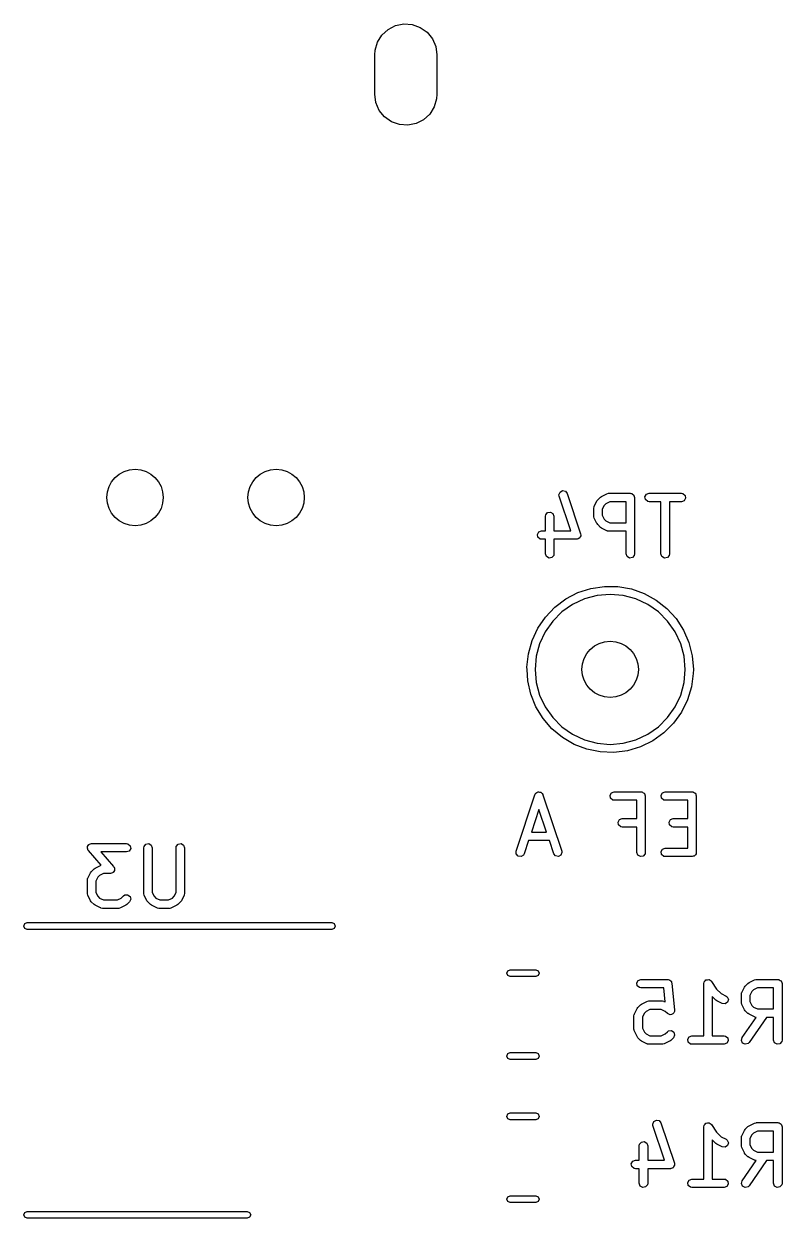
# Model space of a CAD drawing. Extents: x 88 to 116, y -225 to -45.
# Drawn here: x 99.59 to 113.03, y -180.42 to -159.24 of the extents above; entities that cross this region are included whole.
import ezdxf

# ---------------------------------------------------------------- set-up
doc = ezdxf.new("R2010")
doc.units = 0
doc.layers.add('BLACK', color=7, linetype='CONTINUOUS')

msp = doc.modelspace()

# ---------------------------------------------------------------- linework, layer by layer
at = {"layer": 'BLACK', "linetype": 'CONTINUOUS'}
for p, q in [((106.179, -159.271), (106.325, -159.241)), ((106.325, -159.241), (106.474, -159.252)), ((106.474, -159.252), (106.615, -159.303)), ((105.858, -159.566), (105.936, -159.439)), ((105.936, -159.439), (106.046, -159.338)), ((106.046, -159.338), (106.179, -159.271)), ((106.615, -159.303), (106.737, -159.389)), ((106.737, -159.389), (106.83, -159.505)), ((105.816, -159.71), (105.858, -159.566)), ((106.83, -159.505), (106.89, -159.642)), ((106.89, -159.642), (106.91, -159.79)), ((105.81, -159.79), (105.816, -159.71)), ((105.81, -160.49), (105.81, -159.79)), ((106.91, -159.79), (106.91, -160.49)), ((105.83, -160.638), (105.81, -160.49)), ((106.91, -160.49), (106.904, -160.57)), ((105.89, -160.775), (105.83, -160.638)), ((106.862, -160.714), (106.784, -160.841)), ((106.904, -160.57), (106.862, -160.714)), ((105.983, -160.891), (105.89, -160.775)), ((106.105, -160.977), (105.983, -160.891)), ((106.674, -160.942), (106.541, -161.009)), ((106.784, -160.841), (106.674, -160.942)), ((106.246, -161.028), (106.105, -160.977)), ((106.395, -161.039), (106.246, -161.028)), ((106.541, -161.009), (106.395, -161.039)), ((109.093, -167.543), (109.138, -167.519)), ((109.138, -167.519), (109.188, -167.529)), ((109.074, -167.591), (109.093, -167.543)), ((109.078, -167.616), (109.074, -167.591)), ((109.283, -168.232), (109.078, -167.616)), ((109.188, -167.529), (109.22, -167.569)), ((109.22, -167.569), (109.458, -168.283)), ((109.701, -167.797), (109.748, -167.702)), ((109.748, -167.702), (109.762, -167.684)), ((109.762, -167.683), (109.81, -167.635)), ((109.762, -167.684), (109.762, -167.683)), ((109.81, -167.635), (109.828, -167.622)), ((109.828, -167.622), (109.829, -167.621)), ((109.829, -167.621), (109.925, -167.573)), ((109.976, -167.715), (109.907, -167.75)), ((109.925, -167.573), (109.95, -167.566)), ((109.95, -167.566), (109.954, -167.567)), ((109.954, -167.567), (109.958, -167.565)), ((109.958, -167.565), (110.339, -167.565)), ((110.264, -167.715), (109.976, -167.715)), ((110.264, -168.089), (110.264, -167.715)), ((110.339, -167.565), (110.349, -167.567)), ((110.349, -167.567), (110.352, -167.567)), ((110.352, -167.567), (110.355, -167.568)), ((110.355, -167.568), (110.365, -167.57)), ((110.365, -167.57), (110.38, -167.582)), ((110.38, -167.582), (110.397, -167.592)), ((110.397, -167.592), (110.399, -167.599)), ((110.399, -167.599), (110.404, -167.603)), ((110.404, -167.603), (110.407, -167.622)), ((110.407, -167.622), (110.414, -167.64)), ((110.414, -167.64), (110.414, -168.64)), ((110.599, -167.627), (110.624, -167.583)), ((110.608, -167.678), (110.599, -167.627)), ((110.647, -167.711), (110.608, -167.678)), ((110.624, -167.583), (110.672, -167.565)), ((110.672, -167.715), (110.647, -167.711)), ((110.672, -167.565), (111.244, -167.565)), ((110.883, -167.715), (110.672, -167.715)), ((110.883, -168.64), (110.883, -167.715)), ((111.244, -167.715), (111.033, -167.715)), ((111.033, -167.715), (111.033, -168.64)), ((111.244, -167.565), (111.27, -167.57)), ((111.292, -167.698), (111.244, -167.715)), ((111.27, -167.57), (111.309, -167.603)), ((111.318, -167.653), (111.292, -167.698)), ((111.309, -167.603), (111.318, -167.653)), ((108.836, -167.974), (108.84, -167.948)), ((108.84, -167.948), (108.873, -167.909)), ((108.873, -167.909), (108.924, -167.9)), ((108.924, -167.9), (108.968, -167.926)), ((108.968, -167.926), (108.986, -167.974)), ((109.693, -167.831), (109.697, -167.805)), ((109.693, -167.974), (109.693, -167.831)), ((109.697, -167.805), (109.7, -167.802)), ((109.7, -167.802), (109.701, -167.797)), ((109.877, -167.78), (109.843, -167.849)), ((109.843, -167.849), (109.843, -167.956)), ((109.907, -167.75), (109.877, -167.78)), ((108.836, -168.232), (108.836, -167.974)), ((108.986, -167.974), (108.986, -168.232)), ((109.694, -167.978), (109.693, -167.974)), ((109.693, -167.982), (109.694, -167.978)), ((109.701, -168.007), (109.693, -167.982)), ((109.748, -168.102), (109.701, -168.007)), ((109.749, -168.104), (109.748, -168.102)), ((109.762, -168.122), (109.749, -168.104)), ((109.81, -168.17), (109.762, -168.122)), ((109.843, -167.956), (109.877, -168.025)), ((109.877, -168.025), (109.907, -168.055)), ((109.907, -168.055), (109.976, -168.089)), ((109.976, -168.089), (110.264, -168.089)), ((108.694, -168.294), (108.72, -168.25)), ((108.703, -168.345), (108.694, -168.294)), ((108.742, -168.378), (108.703, -168.345)), ((108.72, -168.25), (108.768, -168.232)), ((108.768, -168.232), (108.836, -168.232)), ((108.986, -168.232), (109.283, -168.232)), ((109.416, -168.371), (109.398, -168.381)), ((109.435, -168.364), (109.416, -168.371)), ((109.438, -168.36), (109.435, -168.364)), ((109.443, -168.357), (109.438, -168.36)), ((109.45, -168.338), (109.443, -168.357)), ((109.461, -168.32), (109.45, -168.338)), ((109.458, -168.283), (109.462, -168.309)), ((109.462, -168.309), (109.46, -168.314)), ((109.46, -168.314), (109.461, -168.32)), ((109.811, -168.17), (109.81, -168.17)), ((109.829, -168.184), (109.811, -168.17)), ((109.925, -168.231), (109.829, -168.184)), ((109.929, -168.232), (109.925, -168.231)), ((109.933, -168.235), (109.929, -168.232)), ((109.958, -168.239), (109.933, -168.235)), ((110.264, -168.239), (109.958, -168.239)), ((110.264, -168.64), (110.264, -168.239)), ((108.768, -168.382), (108.742, -168.378)), ((108.836, -168.382), (108.768, -168.382)), ((108.836, -168.64), (108.836, -168.382)), ((109.387, -168.382), (108.986, -168.382)), ((108.986, -168.382), (108.986, -168.64)), ((109.392, -168.38), (109.387, -168.382)), ((109.398, -168.381), (109.392, -168.38)), ((108.853, -168.689), (108.836, -168.64)), ((108.898, -168.714), (108.853, -168.689)), ((108.948, -168.705), (108.898, -168.714)), ((108.981, -168.666), (108.948, -168.705)), ((108.986, -168.64), (108.981, -168.666)), ((110.282, -168.689), (110.264, -168.64)), ((110.326, -168.714), (110.282, -168.689)), ((110.377, -168.705), (110.326, -168.714)), ((110.41, -168.666), (110.377, -168.705)), ((110.414, -168.64), (110.41, -168.666)), ((110.901, -168.689), (110.883, -168.64)), ((110.945, -168.714), (110.901, -168.689)), ((110.996, -168.705), (110.945, -168.714)), ((111.029, -168.666), (110.996, -168.705)), ((111.033, -168.64), (111.029, -168.666)), ((109.64, -169.253), (109.879, -169.217)), ((109.879, -169.217), (110.121, -169.22)), ((110.121, -169.22), (110.359, -169.262)), ((109.196, -169.44), (109.41, -169.328)), ((109.41, -169.328), (109.64, -169.253)), ((109.751, -169.378), (109.527, -169.438)), ((109.982, -169.358), (109.751, -169.378)), ((110.213, -169.378), (109.982, -169.358)), ((110.437, -169.438), (110.213, -169.378)), ((110.359, -169.262), (110.587, -169.343)), ((110.587, -169.343), (110.798, -169.459)), ((108.836, -169.76), (109.003, -169.585)), ((109.003, -169.585), (109.196, -169.44)), ((109.317, -169.536), (109.127, -169.669)), ((109.527, -169.438), (109.317, -169.536)), ((110.647, -169.536), (110.437, -169.438)), ((110.837, -169.669), (110.647, -169.536)), ((110.798, -169.459), (110.988, -169.609)), ((110.988, -169.609), (111.151, -169.788)), ((108.699, -169.959), (108.836, -169.76)), ((108.963, -169.833), (108.83, -170.023)), ((109.127, -169.669), (108.963, -169.833)), ((111.001, -169.833), (110.837, -169.669)), ((111.134, -170.023), (111.001, -169.833)), ((111.151, -169.788), (111.282, -169.991)), ((108.598, -170.179), (108.699, -169.959)), ((108.83, -170.023), (108.732, -170.233)), ((111.232, -170.233), (111.134, -170.023)), ((111.282, -169.991), (111.378, -170.213)), ((108.533, -170.412), (108.598, -170.179)), ((108.732, -170.233), (108.672, -170.457)), ((111.292, -170.457), (111.232, -170.233)), ((111.378, -170.213), (111.437, -170.447)), ((108.507, -170.652), (108.533, -170.412)), ((108.672, -170.457), (108.652, -170.688)), ((111.312, -170.688), (111.292, -170.457)), ((111.437, -170.447), (111.457, -170.688)), ((108.51, -170.688), (108.507, -170.652)), ((108.521, -170.893), (108.51, -170.688)), ((108.652, -170.688), (108.672, -170.919)), ((111.292, -170.919), (111.312, -170.688)), ((111.457, -170.688), (111.455, -170.76)), ((108.574, -171.129), (108.521, -170.893)), ((111.455, -170.76), (111.424, -171)), ((108.672, -170.919), (108.732, -171.143)), ((111.232, -171.143), (111.292, -170.919)), ((111.424, -171), (111.353, -171.231)), ((108.665, -171.353), (108.574, -171.129)), ((108.732, -171.143), (108.83, -171.353)), ((111.134, -171.353), (111.232, -171.143)), ((111.353, -171.231), (111.246, -171.448)), ((108.792, -171.559), (108.665, -171.353)), ((108.83, -171.353), (108.963, -171.543)), ((108.963, -171.543), (109.127, -171.707)), ((110.837, -171.707), (111.001, -171.543)), ((111.001, -171.543), (111.134, -171.353)), ((111.246, -171.448), (111.105, -171.644)), ((108.95, -171.742), (108.792, -171.559)), ((109.136, -171.896), (108.95, -171.742)), ((109.127, -171.707), (109.317, -171.84)), ((110.647, -171.84), (110.837, -171.707)), ((111.105, -171.644), (110.934, -171.815)), ((109.345, -172.018), (109.136, -171.896)), ((109.317, -171.84), (109.527, -171.938)), ((109.527, -171.938), (109.751, -171.998)), ((110.213, -171.998), (110.437, -171.938)), ((110.437, -171.938), (110.647, -171.84)), ((110.737, -171.955), (110.52, -172.061)), ((110.934, -171.815), (110.737, -171.955)), ((109.57, -172.104), (109.345, -172.018)), ((109.807, -172.153), (109.57, -172.104)), ((109.751, -171.998), (109.982, -172.018)), ((110.049, -172.161), (109.807, -172.153)), ((109.982, -172.018), (110.213, -171.998)), ((110.289, -172.131), (110.049, -172.161)), ((110.52, -172.061), (110.289, -172.131)), ((108.316, -173.911), (108.649, -172.911)), ((108.649, -172.911), (108.661, -172.888)), ((108.661, -172.888), (108.663, -172.887)), ((108.663, -172.887), (108.664, -172.885)), ((108.664, -172.885), (108.685, -172.873)), ((108.685, -172.873), (108.705, -172.861)), ((108.705, -172.861), (108.707, -172.861)), ((108.707, -172.861), (108.709, -172.86)), ((108.709, -172.86), (108.732, -172.865)), ((108.732, -172.865), (108.756, -172.868)), ((108.756, -172.868), (108.757, -172.87)), ((108.757, -172.87), (108.759, -172.87)), ((108.759, -172.87), (108.774, -172.889)), ((108.774, -172.889), (108.79, -172.907)), ((108.79, -172.907), (108.79, -172.909)), ((108.79, -172.909), (108.791, -172.911)), ((108.791, -172.911), (109.125, -173.911)), ((109.98, -172.921), (110.005, -172.877)), ((109.988, -172.972), (109.98, -172.921)), ((110.028, -173.005), (109.988, -172.972)), ((110.005, -172.877), (110.053, -172.859)), ((110.053, -173.009), (110.028, -173.005)), ((110.053, -172.859), (110.53, -172.859)), ((110.455, -173.009), (110.053, -173.009)), ((110.455, -173.336), (110.455, -173.009)), ((110.53, -172.859), (110.539, -172.861)), ((110.539, -172.861), (110.543, -172.861)), ((110.543, -172.861), (110.546, -172.862)), ((110.546, -172.862), (110.555, -172.864)), ((110.555, -172.864), (110.57, -172.876)), ((110.57, -172.876), (110.587, -172.886)), ((110.587, -172.886), (110.589, -172.893)), ((110.589, -172.893), (110.595, -172.897)), ((110.595, -172.897), (110.598, -172.916)), ((110.598, -172.916), (110.605, -172.934)), ((110.605, -172.934), (110.605, -173.934)), ((110.884, -172.921), (110.91, -172.877)), ((110.893, -172.972), (110.884, -172.921)), ((110.933, -173.005), (110.893, -172.972)), ((110.91, -172.877), (110.958, -172.859)), ((110.958, -173.009), (110.933, -173.005)), ((110.958, -172.859), (111.434, -172.859)), ((111.359, -173.009), (110.958, -173.009)), ((111.359, -173.336), (111.359, -173.009)), ((111.434, -172.859), (111.444, -172.861)), ((111.444, -172.861), (111.447, -172.861)), ((111.447, -172.861), (111.45, -172.862)), ((111.45, -172.862), (111.46, -172.864)), ((111.46, -172.864), (111.475, -172.876)), ((111.475, -172.876), (111.492, -172.886)), ((111.492, -172.886), (111.494, -172.893)), ((111.494, -172.893), (111.499, -172.897)), ((111.499, -172.897), (111.503, -172.916)), ((111.503, -172.916), (111.509, -172.934)), ((111.509, -172.934), (111.509, -173.934)), ((108.72, -173.172), (108.586, -173.574)), ((108.854, -173.574), (108.72, -173.172)), ((110.122, -173.398), (110.148, -173.353)), ((110.131, -173.448), (110.122, -173.398)), ((110.171, -173.481), (110.131, -173.448)), ((110.148, -173.353), (110.196, -173.336)), ((110.196, -173.336), (110.455, -173.336)), ((111.027, -173.398), (111.053, -173.353)), ((111.036, -173.448), (111.027, -173.398)), ((111.075, -173.481), (111.036, -173.448)), ((111.053, -173.353), (111.101, -173.336)), ((111.101, -173.336), (111.359, -173.336)), ((108.586, -173.574), (108.854, -173.574)), ((110.196, -173.486), (110.171, -173.481)), ((110.455, -173.486), (110.196, -173.486)), ((110.455, -173.934), (110.455, -173.486)), ((111.101, -173.486), (111.075, -173.481)), ((111.359, -173.486), (111.101, -173.486)), ((111.359, -173.859), (111.359, -173.486)), ((100.717, -173.839), (100.72, -173.834)), ((100.72, -173.859), (100.717, -173.839)), ((100.719, -173.828), (100.732, -173.812)), ((100.72, -173.834), (100.719, -173.828)), ((100.721, -173.879), (100.72, -173.859)), ((100.725, -173.887), (100.721, -173.879)), ((100.732, -173.812), (100.742, -173.795)), ((100.742, -173.795), (100.748, -173.793)), ((100.748, -173.793), (100.752, -173.788)), ((100.752, -173.788), (100.771, -173.784)), ((100.771, -173.784), (100.79, -173.777)), ((100.79, -173.777), (101.41, -173.777)), ((101.41, -173.777), (101.435, -173.782)), ((101.435, -173.782), (101.474, -173.815)), ((101.483, -173.865), (101.458, -173.91)), ((101.474, -173.815), (101.483, -173.865)), ((101.715, -173.852), (101.72, -173.827)), ((101.715, -174.662), (101.715, -173.852)), ((101.72, -173.827), (101.753, -173.787)), ((101.753, -173.787), (101.803, -173.779)), ((101.803, -173.779), (101.848, -173.804)), ((101.848, -173.804), (101.865, -173.852)), ((101.865, -173.852), (101.865, -174.644)), ((102.287, -173.852), (102.291, -173.827)), ((102.287, -174.644), (102.287, -173.852)), ((102.291, -173.827), (102.324, -173.787)), ((102.324, -173.787), (102.375, -173.779)), ((102.375, -173.779), (102.419, -173.804)), ((102.419, -173.804), (102.437, -173.852)), ((102.437, -173.852), (102.437, -174.662)), ((108.536, -173.724), (108.458, -173.958)), ((108.904, -173.724), (108.536, -173.724)), ((108.982, -173.958), (108.904, -173.724)), ((110.884, -173.921), (110.91, -173.877)), ((110.91, -173.877), (110.958, -173.859)), ((110.958, -173.859), (111.359, -173.859)), ((100.726, -173.89), (100.725, -173.887)), ((100.728, -173.892), (100.726, -173.89)), ((100.734, -173.902), (100.728, -173.892)), ((100.962, -174.162), (100.734, -173.902)), ((101.41, -173.927), (100.956, -173.927)), ((100.956, -173.927), (101.18, -174.184)), ((101.458, -173.91), (101.41, -173.927)), ((108.317, -173.962), (108.316, -173.911)), ((108.351, -174), (108.317, -173.962)), ((108.402, -174.008), (108.351, -174)), ((108.446, -173.981), (108.402, -174.008)), ((108.458, -173.958), (108.446, -173.981)), ((109.014, -173.998), (108.982, -173.958)), ((109.064, -174.009), (109.014, -173.998)), ((109.11, -173.984), (109.064, -174.009)), ((109.128, -173.936), (109.11, -173.984)), ((109.125, -173.911), (109.128, -173.936)), ((110.472, -173.983), (110.455, -173.934)), ((110.517, -174.008), (110.472, -173.983)), ((110.567, -173.999), (110.517, -174.008)), ((110.6, -173.96), (110.567, -173.999)), ((110.605, -173.934), (110.6, -173.96)), ((110.893, -173.972), (110.884, -173.921)), ((110.933, -174.005), (110.893, -173.972)), ((110.958, -174.009), (110.933, -174.005)), ((111.434, -174.009), (110.958, -174.009)), ((111.453, -174.003), (111.434, -174.009)), ((111.472, -173.999), (111.453, -174.003)), ((111.476, -173.994), (111.472, -173.999)), ((111.483, -173.992), (111.476, -173.994)), ((111.492, -173.975), (111.483, -173.992)), ((111.505, -173.96), (111.492, -173.975)), ((111.507, -173.95), (111.505, -173.96)), ((111.508, -173.947), (111.507, -173.95)), ((111.509, -173.934), (111.508, -173.944)), ((111.508, -173.944), (111.508, -173.947)), ((100.723, -174.39), (100.771, -174.295)), ((100.771, -174.295), (100.784, -174.277)), ((100.784, -174.277), (100.785, -174.276)), ((100.785, -174.276), (100.833, -174.228)), ((100.833, -174.228), (100.851, -174.215)), ((100.851, -174.215), (100.852, -174.214)), ((100.852, -174.214), (100.947, -174.166)), ((100.947, -174.166), (100.962, -174.162)), ((101.143, -174.301), (101.124, -174.308)), ((101.163, -174.297), (101.143, -174.301)), ((101.166, -174.293), (101.163, -174.297)), ((101.172, -174.291), (101.166, -174.293)), ((101.182, -174.273), (101.172, -174.291)), ((101.18, -174.184), (101.186, -174.194)), ((101.195, -174.258), (101.182, -174.273)), ((101.186, -174.194), (101.189, -174.196)), ((101.189, -174.196), (101.189, -174.199)), ((101.189, -174.199), (101.194, -174.206)), ((101.194, -174.206), (101.194, -174.226)), ((101.194, -174.226), (101.198, -174.246)), ((101.198, -174.246), (101.195, -174.252)), ((101.195, -174.252), (101.195, -174.258)), ((100.715, -174.424), (100.72, -174.398)), ((100.715, -174.662), (100.715, -174.424)), ((100.72, -174.398), (100.723, -174.395)), ((100.723, -174.395), (100.723, -174.39)), ((100.9, -174.373), (100.865, -174.442)), ((100.865, -174.442), (100.865, -174.644)), ((100.93, -174.343), (100.9, -174.373)), ((100.999, -174.308), (100.93, -174.343)), ((101.124, -174.308), (100.999, -174.308)), ((100.717, -174.666), (100.715, -174.662)), ((100.716, -174.67), (100.717, -174.666)), ((100.723, -174.695), (100.716, -174.67)), ((100.771, -174.791), (100.723, -174.695)), ((100.865, -174.644), (100.9, -174.713)), ((100.9, -174.713), (100.93, -174.743)), ((101.317, -174.743), (101.356, -174.704)), ((101.356, -174.704), (101.378, -174.689)), ((101.378, -174.689), (101.429, -174.685)), ((101.429, -174.685), (101.471, -174.714)), ((101.471, -174.714), (101.484, -174.764)), ((101.717, -174.666), (101.715, -174.662)), ((101.716, -174.67), (101.717, -174.666)), ((101.723, -174.695), (101.716, -174.67)), ((101.771, -174.791), (101.723, -174.695)), ((101.865, -174.644), (101.9, -174.713)), ((101.9, -174.713), (101.93, -174.743)), ((102.222, -174.743), (102.253, -174.713)), ((102.253, -174.713), (102.287, -174.644)), ((102.429, -174.695), (102.381, -174.791)), ((102.432, -174.688), (102.429, -174.691)), ((102.429, -174.691), (102.429, -174.695)), ((102.437, -174.662), (102.432, -174.688)), ((100.772, -174.792), (100.771, -174.791)), ((100.785, -174.81), (100.772, -174.792)), ((100.833, -174.858), (100.785, -174.81)), ((100.834, -174.858), (100.833, -174.858)), ((100.852, -174.872), (100.834, -174.858)), ((100.947, -174.919), (100.852, -174.872)), ((100.93, -174.743), (100.999, -174.777)), ((100.952, -174.92), (100.947, -174.919)), ((100.955, -174.923), (100.952, -174.92)), ((100.981, -174.927), (100.955, -174.923)), ((101.267, -174.927), (100.981, -174.927)), ((100.999, -174.777), (101.249, -174.777)), ((101.249, -174.777), (101.317, -174.743)), ((101.271, -174.926), (101.267, -174.927)), ((101.275, -174.927), (101.271, -174.926)), ((101.3, -174.919), (101.275, -174.927)), ((101.395, -174.872), (101.3, -174.919)), ((101.397, -174.871), (101.395, -174.872)), ((101.415, -174.858), (101.397, -174.871)), ((101.463, -174.81), (101.415, -174.858)), ((101.484, -174.764), (101.463, -174.81)), ((101.772, -174.792), (101.771, -174.791)), ((101.785, -174.81), (101.772, -174.792)), ((101.833, -174.858), (101.785, -174.81)), ((101.834, -174.858), (101.833, -174.858)), ((101.852, -174.872), (101.834, -174.858)), ((101.947, -174.919), (101.852, -174.872)), ((101.93, -174.743), (101.999, -174.777)), ((101.952, -174.92), (101.947, -174.919)), ((101.955, -174.923), (101.952, -174.92)), ((101.981, -174.927), (101.955, -174.923)), ((102.171, -174.927), (101.981, -174.927)), ((101.999, -174.777), (102.154, -174.777)), ((102.154, -174.777), (102.222, -174.743)), ((102.176, -174.926), (102.171, -174.927)), ((102.18, -174.927), (102.176, -174.926)), ((102.205, -174.919), (102.18, -174.927)), ((102.3, -174.872), (102.205, -174.919)), ((102.301, -174.871), (102.3, -174.872)), ((102.32, -174.858), (102.301, -174.871)), ((102.367, -174.81), (102.32, -174.858)), ((102.368, -174.809), (102.367, -174.81)), ((102.381, -174.791), (102.368, -174.809)), ((99.59, -175.24), (99.6076, -175.198)), ((99.6076, -175.282), (99.59, -175.24)), ((99.6076, -175.198), (99.65, -175.18)), ((99.65, -175.3), (99.6076, -175.282)), ((99.65, -175.18), (105.05, -175.18)), ((105.05, -175.3), (99.65, -175.3)), ((105.05, -175.18), (105.092, -175.198)), ((105.092, -175.282), (105.05, -175.3)), ((105.092, -175.198), (105.11, -175.24)), ((105.11, -175.24), (105.092, -175.282)), ((108.151, -176.075), (108.169, -176.033)), ((108.169, -176.117), (108.151, -176.075)), ((108.169, -176.033), (108.211, -176.015)), ((108.211, -176.135), (108.169, -176.117)), ((108.211, -176.015), (108.665, -176.015)), ((108.665, -176.135), (108.211, -176.135)), ((108.665, -176.015), (108.708, -176.033)), ((108.708, -176.117), (108.665, -176.135)), ((108.708, -176.033), (108.725, -176.075)), ((108.725, -176.075), (108.708, -176.117)), ((110.452, -176.249), (110.478, -176.205)), ((110.478, -176.205), (110.526, -176.187)), ((110.526, -176.187), (111.002, -176.187)), ((111.002, -176.187), (111.006, -176.188)), ((111.006, -176.188), (111.008, -176.188)), ((111.008, -176.188), (111.011, -176.189)), ((111.011, -176.189), (111.028, -176.192)), ((111.028, -176.192), (111.04, -176.202)), ((111.04, -176.202), (111.055, -176.209)), ((111.055, -176.209), (111.059, -176.218)), ((111.665, -176.214), (111.679, -176.197)), ((111.679, -176.197), (111.683, -176.197)), ((111.683, -176.197), (111.686, -176.194)), ((111.686, -176.194), (111.708, -176.192)), ((111.708, -176.192), (111.729, -176.189)), ((111.729, -176.189), (111.733, -176.191)), ((111.733, -176.191), (111.738, -176.19)), ((111.738, -176.19), (111.755, -176.203)), ((111.755, -176.203), (111.774, -176.214)), ((112.445, -176.243), (112.54, -176.195)), ((112.54, -176.195), (112.565, -176.188)), ((112.565, -176.188), (112.569, -176.189)), ((112.569, -176.189), (112.574, -176.187)), ((112.574, -176.187), (112.955, -176.187)), ((112.955, -176.187), (112.964, -176.189)), ((112.964, -176.189), (112.968, -176.189)), ((112.968, -176.189), (112.97, -176.19)), ((112.97, -176.19), (112.98, -176.192)), ((112.98, -176.192), (112.995, -176.204)), ((112.995, -176.204), (113.012, -176.214)), ((110.461, -176.3), (110.452, -176.249)), ((110.5, -176.333), (110.461, -176.3)), ((110.526, -176.337), (110.5, -176.333)), ((110.934, -176.337), (110.526, -176.337)), ((110.959, -176.586), (110.934, -176.337)), ((111.059, -176.218), (111.067, -176.225)), ((111.067, -176.225), (111.07, -176.241)), ((111.07, -176.241), (111.077, -176.255)), ((111.077, -176.255), (111.124, -176.731)), ((111.641, -176.262), (111.646, -176.237)), ((111.641, -177.187), (111.641, -176.262)), ((111.646, -176.237), (111.649, -176.233)), ((111.649, -176.229), (111.665, -176.214)), ((111.649, -176.233), (111.649, -176.229)), ((111.774, -176.214), (111.775, -176.218)), ((111.775, -176.218), (111.779, -176.221)), ((111.779, -176.221), (111.87, -176.357)), ((111.87, -176.357), (111.951, -176.439)), ((112.316, -176.419), (112.364, -176.324)), ((112.316, -176.424), (112.316, -176.419)), ((112.364, -176.324), (112.377, -176.306)), ((112.377, -176.306), (112.378, -176.305)), ((112.378, -176.305), (112.425, -176.257)), ((112.425, -176.257), (112.444, -176.244)), ((112.444, -176.244), (112.445, -176.243)), ((112.492, -176.402), (112.458, -176.471)), ((112.523, -176.372), (112.492, -176.402)), ((112.591, -176.337), (112.523, -176.372)), ((112.88, -176.337), (112.591, -176.337)), ((112.88, -176.711), (112.88, -176.337)), ((113.012, -176.214), (113.014, -176.221)), ((113.014, -176.221), (113.019, -176.225)), ((113.019, -176.225), (113.023, -176.244)), ((113.023, -176.244), (113.03, -176.262)), ((113.03, -176.262), (113.03, -177.262)), ((110.521, -176.638), (110.539, -176.625)), ((110.539, -176.625), (110.54, -176.624)), ((110.54, -176.624), (110.635, -176.576)), ((110.635, -176.576), (110.66, -176.569)), ((110.66, -176.569), (110.665, -176.57)), ((110.665, -176.57), (110.669, -176.568)), ((110.669, -176.568), (110.907, -176.568)), ((110.907, -176.568), (110.933, -176.573)), ((110.933, -176.573), (110.936, -176.576)), ((110.936, -176.576), (110.94, -176.576)), ((110.94, -176.576), (110.959, -176.586)), ((111.854, -176.554), (111.791, -176.491)), ((111.791, -176.491), (111.791, -177.187)), ((111.855, -176.554), (111.854, -176.554)), ((111.873, -176.568), (111.855, -176.554)), ((111.969, -176.615), (111.873, -176.568)), ((111.951, -176.439), (112.036, -176.481)), ((112.02, -176.621), (111.969, -176.615)), ((112.062, -176.593), (112.02, -176.621)), ((112.036, -176.481), (112.057, -176.497)), ((112.057, -176.497), (112.077, -176.544)), ((112.077, -176.544), (112.062, -176.593)), ((112.308, -176.453), (112.313, -176.427)), ((112.308, -176.596), (112.308, -176.453)), ((112.31, -176.6), (112.308, -176.596)), ((112.309, -176.604), (112.31, -176.6)), ((112.316, -176.629), (112.309, -176.604)), ((112.313, -176.427), (112.316, -176.424)), ((112.364, -176.724), (112.316, -176.629)), ((112.458, -176.471), (112.458, -176.578)), ((112.458, -176.578), (112.492, -176.647)), ((110.403, -176.834), (110.408, -176.808)), ((110.403, -177.072), (110.403, -176.834)), ((110.408, -176.808), (110.411, -176.805)), ((110.411, -176.8), (110.459, -176.705)), ((110.411, -176.805), (110.411, -176.8)), ((110.459, -176.705), (110.472, -176.687)), ((110.472, -176.687), (110.473, -176.686)), ((110.473, -176.686), (110.521, -176.638)), ((110.588, -176.783), (110.553, -176.852)), ((110.618, -176.753), (110.588, -176.783)), ((110.687, -176.718), (110.618, -176.753)), ((110.889, -176.718), (110.687, -176.718)), ((110.958, -176.753), (110.889, -176.718)), ((110.997, -176.792), (110.958, -176.753)), ((111.02, -176.803), (110.997, -176.792)), ((110.997, -176.792), (110.997, -176.792)), ((110.997, -176.792), (110.997, -176.792)), ((111.043, -176.813), (111.02, -176.803)), ((111.044, -176.813), (111.043, -176.813)), ((111.068, -176.807), (111.044, -176.813)), ((111.044, -176.813), (111.044, -176.813)), ((111.093, -176.8), (111.068, -176.807)), ((111.094, -176.799), (111.093, -176.8)), ((111.093, -176.8), (111.093, -176.8)), ((111.108, -176.779), (111.094, -176.799)), ((111.122, -176.758), (111.108, -176.779)), ((111.124, -176.731), (111.122, -176.757)), ((111.122, -176.757), (111.122, -176.757)), ((111.122, -176.757), (111.122, -176.758)), ((112.365, -176.726), (112.364, -176.724)), ((112.378, -176.744), (112.365, -176.726)), ((112.425, -176.792), (112.378, -176.744)), ((112.427, -176.792), (112.425, -176.792)), ((112.445, -176.806), (112.427, -176.792)), ((112.54, -176.853), (112.445, -176.806)), ((112.492, -176.647), (112.523, -176.677)), ((112.523, -176.677), (112.591, -176.711)), ((112.591, -176.711), (112.88, -176.711)), ((110.553, -176.852), (110.553, -177.054)), ((110.553, -177.054), (110.588, -177.123)), ((112.322, -177.219), (112.573, -176.861)), ((112.755, -176.861), (112.445, -177.305)), ((112.545, -176.854), (112.54, -176.853)), ((112.548, -176.857), (112.545, -176.854)), ((112.573, -176.861), (112.548, -176.857)), ((112.88, -176.861), (112.755, -176.861)), ((112.88, -177.262), (112.88, -176.861)), ((110.405, -177.076), (110.403, -177.072)), ((110.404, -177.08), (110.405, -177.076)), ((110.411, -177.105), (110.404, -177.08)), ((110.459, -177.201), (110.411, -177.105)), ((110.46, -177.202), (110.459, -177.201)), ((110.473, -177.22), (110.46, -177.202)), ((110.521, -177.268), (110.473, -177.22)), ((110.522, -177.268), (110.521, -177.268)), ((110.54, -177.282), (110.522, -177.268)), ((110.588, -177.123), (110.618, -177.153)), ((110.618, -177.153), (110.687, -177.187)), ((110.687, -177.187), (110.889, -177.187)), ((110.889, -177.187), (110.958, -177.153)), ((110.958, -177.153), (110.997, -177.114)), ((110.997, -177.114), (111.018, -177.099)), ((111.018, -177.099), (111.069, -177.095)), ((111.055, -177.268), (111.037, -177.281)), ((111.103, -177.22), (111.055, -177.268)), ((111.069, -177.095), (111.111, -177.124)), ((111.124, -177.174), (111.103, -177.22)), ((111.111, -177.124), (111.124, -177.174)), ((111.357, -177.249), (111.383, -177.205)), ((111.366, -177.3), (111.357, -177.249)), ((111.383, -177.205), (111.431, -177.187)), ((111.431, -177.187), (111.641, -177.187)), ((111.791, -177.187), (112.002, -177.187)), ((112.002, -177.187), (112.028, -177.192)), ((112.028, -177.192), (112.067, -177.225)), ((112.067, -177.225), (112.076, -177.275)), ((112.308, -177.269), (112.322, -177.219)), ((112.897, -177.311), (112.88, -177.262)), ((113.03, -177.262), (113.025, -177.288)), ((110.635, -177.329), (110.54, -177.282)), ((110.64, -177.33), (110.635, -177.329)), ((110.643, -177.333), (110.64, -177.33)), ((110.669, -177.337), (110.643, -177.333)), ((110.907, -177.337), (110.669, -177.337)), ((110.911, -177.336), (110.907, -177.337)), ((110.915, -177.337), (110.911, -177.336)), ((110.94, -177.329), (110.915, -177.337)), ((111.036, -177.282), (110.94, -177.329)), ((111.037, -177.281), (111.036, -177.282)), ((111.405, -177.333), (111.366, -177.3)), ((111.431, -177.337), (111.405, -177.333)), ((112.002, -177.337), (111.431, -177.337)), ((112.05, -177.32), (112.002, -177.337)), ((112.076, -177.275), (112.05, -177.32)), ((112.33, -177.315), (112.308, -177.269)), ((112.377, -177.337), (112.33, -177.315)), ((112.426, -177.324), (112.377, -177.337)), ((112.445, -177.305), (112.426, -177.324)), ((112.942, -177.336), (112.897, -177.311)), ((112.992, -177.327), (112.942, -177.336)), ((113.025, -177.288), (112.992, -177.327)), ((108.151, -177.545), (108.169, -177.503)), ((108.169, -177.587), (108.151, -177.545)), ((108.169, -177.503), (108.211, -177.485)), ((108.211, -177.605), (108.169, -177.587)), ((108.211, -177.485), (108.665, -177.485)), ((108.665, -177.605), (108.211, -177.605)), ((108.665, -177.485), (108.708, -177.503)), ((108.708, -177.587), (108.665, -177.605)), ((108.708, -177.503), (108.725, -177.545)), ((108.725, -177.545), (108.708, -177.587)), ((108.151, -178.615), (108.169, -178.573)), ((108.169, -178.657), (108.151, -178.615)), ((108.169, -178.573), (108.211, -178.555)), ((108.211, -178.675), (108.169, -178.657)), ((108.211, -178.555), (108.665, -178.555)), ((108.665, -178.675), (108.211, -178.675)), ((108.665, -178.555), (108.708, -178.573)), ((108.708, -178.657), (108.665, -178.675)), ((108.708, -178.573), (108.725, -178.615)), ((108.725, -178.615), (108.708, -178.657)), ((110.737, -178.753), (110.756, -178.705)), ((110.756, -178.705), (110.801, -178.681)), ((110.801, -178.681), (110.851, -178.691)), ((110.851, -178.691), (110.883, -178.731)), ((110.883, -178.731), (111.121, -179.445)), ((111.665, -178.754), (111.679, -178.737)), ((111.679, -178.737), (111.683, -178.737)), ((111.683, -178.737), (111.686, -178.734)), ((111.686, -178.734), (111.708, -178.732)), ((111.708, -178.732), (111.729, -178.729)), ((111.729, -178.729), (111.733, -178.731)), ((111.733, -178.731), (111.738, -178.73)), ((111.738, -178.73), (111.755, -178.743)), ((111.755, -178.743), (111.774, -178.754)), ((112.445, -178.783), (112.54, -178.735)), ((112.54, -178.735), (112.565, -178.728)), ((112.565, -178.728), (112.569, -178.729)), ((112.569, -178.729), (112.574, -178.727)), ((112.574, -178.727), (112.955, -178.727)), ((112.955, -178.727), (112.964, -178.729)), ((112.964, -178.729), (112.968, -178.729)), ((112.968, -178.729), (112.97, -178.73)), ((112.97, -178.73), (112.98, -178.732)), ((112.98, -178.732), (112.995, -178.744)), ((112.995, -178.744), (113.012, -178.754)), ((110.741, -178.778), (110.737, -178.753)), ((110.946, -179.394), (110.741, -178.778)), ((111.641, -178.802), (111.646, -178.777)), ((111.641, -179.727), (111.641, -178.802)), ((111.646, -178.777), (111.649, -178.773)), ((111.649, -178.769), (111.665, -178.754)), ((111.649, -178.773), (111.649, -178.769)), ((111.774, -178.754), (111.775, -178.758)), ((111.775, -178.758), (111.779, -178.761)), ((111.779, -178.761), (111.87, -178.897)), ((111.87, -178.897), (111.951, -178.979)), ((112.316, -178.959), (112.364, -178.864)), ((112.316, -178.964), (112.316, -178.959)), ((112.364, -178.864), (112.377, -178.846)), ((112.377, -178.846), (112.378, -178.845)), ((112.378, -178.845), (112.425, -178.797)), ((112.425, -178.797), (112.444, -178.784)), ((112.444, -178.784), (112.445, -178.783)), ((112.492, -178.942), (112.458, -179.011)), ((112.523, -178.912), (112.492, -178.942)), ((112.591, -178.877), (112.523, -178.912)), ((112.88, -178.877), (112.591, -178.877)), ((112.88, -179.251), (112.88, -178.877)), ((113.012, -178.754), (113.014, -178.761)), ((113.014, -178.761), (113.019, -178.765)), ((113.019, -178.765), (113.023, -178.784)), ((113.023, -178.784), (113.03, -178.802)), ((113.03, -178.802), (113.03, -179.802)), ((110.499, -179.136), (110.503, -179.11)), ((110.499, -179.394), (110.499, -179.136)), ((110.503, -179.11), (110.536, -179.071)), ((110.536, -179.071), (110.587, -179.062)), ((110.587, -179.062), (110.631, -179.088)), ((110.631, -179.088), (110.649, -179.136)), ((110.649, -179.136), (110.649, -179.394)), ((111.854, -179.094), (111.791, -179.031)), ((111.791, -179.031), (111.791, -179.727)), ((111.855, -179.094), (111.854, -179.094)), ((111.873, -179.108), (111.855, -179.094)), ((111.969, -179.155), (111.873, -179.108)), ((111.951, -178.979), (112.036, -179.021)), ((112.02, -179.161), (111.969, -179.155)), ((112.062, -179.133), (112.02, -179.161)), ((112.036, -179.021), (112.057, -179.037)), ((112.057, -179.037), (112.077, -179.084)), ((112.077, -179.084), (112.062, -179.133)), ((112.308, -178.993), (112.313, -178.967)), ((112.308, -179.136), (112.308, -178.993)), ((112.31, -179.14), (112.308, -179.136)), ((112.309, -179.144), (112.31, -179.14)), ((112.316, -179.169), (112.309, -179.144)), ((112.313, -178.967), (112.316, -178.964)), ((112.364, -179.264), (112.316, -179.169)), ((112.458, -179.011), (112.458, -179.118)), ((112.458, -179.118), (112.492, -179.187)), ((112.365, -179.266), (112.364, -179.264)), ((112.378, -179.284), (112.365, -179.266)), ((112.425, -179.332), (112.378, -179.284)), ((112.427, -179.332), (112.425, -179.332)), ((112.445, -179.346), (112.427, -179.332)), ((112.54, -179.393), (112.445, -179.346)), ((112.492, -179.187), (112.523, -179.217)), ((112.523, -179.217), (112.591, -179.251)), ((112.591, -179.251), (112.88, -179.251)), ((110.357, -179.456), (110.383, -179.412)), ((110.366, -179.507), (110.357, -179.456)), ((110.405, -179.54), (110.366, -179.507)), ((110.383, -179.412), (110.431, -179.394)), ((110.431, -179.544), (110.405, -179.54)), ((110.431, -179.394), (110.499, -179.394)), ((110.499, -179.544), (110.431, -179.544)), ((110.499, -179.802), (110.499, -179.544)), ((110.649, -179.394), (110.946, -179.394)), ((111.05, -179.544), (110.649, -179.544)), ((110.649, -179.544), (110.649, -179.802)), ((111.055, -179.542), (111.05, -179.544)), ((111.061, -179.543), (111.055, -179.542)), ((111.079, -179.533), (111.061, -179.543)), ((111.098, -179.526), (111.079, -179.533)), ((111.101, -179.522), (111.098, -179.526)), ((111.106, -179.519), (111.101, -179.522)), ((111.113, -179.5), (111.106, -179.519)), ((111.124, -179.482), (111.113, -179.5)), ((111.121, -179.445), (111.125, -179.471)), ((111.125, -179.471), (111.123, -179.476)), ((111.123, -179.476), (111.124, -179.482)), ((112.322, -179.759), (112.573, -179.401)), ((112.755, -179.401), (112.445, -179.845)), ((112.545, -179.394), (112.54, -179.393)), ((112.548, -179.397), (112.545, -179.394)), ((112.573, -179.401), (112.548, -179.397)), ((112.88, -179.401), (112.755, -179.401)), ((112.88, -179.802), (112.88, -179.401)), ((110.516, -179.851), (110.499, -179.802)), ((110.649, -179.802), (110.644, -179.828)), ((111.357, -179.789), (111.383, -179.745)), ((111.366, -179.84), (111.357, -179.789)), ((111.383, -179.745), (111.431, -179.727)), ((111.431, -179.727), (111.641, -179.727)), ((111.791, -179.727), (112.002, -179.727)), ((112.002, -179.727), (112.028, -179.732)), ((112.028, -179.732), (112.067, -179.765)), ((112.067, -179.765), (112.076, -179.815)), ((112.308, -179.809), (112.322, -179.759)), ((112.33, -179.855), (112.308, -179.809)), ((112.897, -179.851), (112.88, -179.802)), ((113.03, -179.802), (113.025, -179.828)), ((110.561, -179.876), (110.516, -179.851)), ((110.611, -179.867), (110.561, -179.876)), ((110.644, -179.828), (110.611, -179.867)), ((111.405, -179.873), (111.366, -179.84)), ((111.431, -179.877), (111.405, -179.873)), ((112.002, -179.877), (111.431, -179.877)), ((112.05, -179.86), (112.002, -179.877)), ((112.076, -179.815), (112.05, -179.86)), ((112.377, -179.877), (112.33, -179.855)), ((112.426, -179.864), (112.377, -179.877)), ((112.445, -179.845), (112.426, -179.864)), ((112.942, -179.876), (112.897, -179.851)), ((112.992, -179.867), (112.942, -179.876)), ((113.025, -179.828), (112.992, -179.867)), ((108.151, -180.085), (108.169, -180.043)), ((108.169, -180.127), (108.151, -180.085)), ((108.169, -180.043), (108.211, -180.025)), ((108.211, -180.145), (108.169, -180.127)), ((108.211, -180.025), (108.665, -180.025)), ((108.665, -180.145), (108.211, -180.145)), ((108.665, -180.025), (108.708, -180.043)), ((108.708, -180.127), (108.665, -180.145)), ((108.708, -180.043), (108.725, -180.085)), ((108.725, -180.085), (108.708, -180.127)), ((99.59, -180.36), (99.6076, -180.318)), ((99.6076, -180.402), (99.59, -180.36)), ((99.6076, -180.318), (99.65, -180.3)), ((99.65, -180.42), (99.6076, -180.402)), ((99.65, -180.3), (103.55, -180.3)), ((103.55, -180.42), (99.65, -180.42)), ((103.55, -180.3), (103.592, -180.318)), ((103.592, -180.402), (103.55, -180.42)), ((103.592, -180.318), (103.61, -180.36)), ((103.61, -180.36), (103.592, -180.402))]:
    msp.add_line(p, q, dxfattribs=at)
at = {"layer": 'BLACK'}
for centre in [(101.56, -167.64), (104.06, -167.64), (109.982, -170.688)]:
    msp.add_circle(centre, 0.5, dxfattribs=at)

doc.saveas('drawing.dxf')
